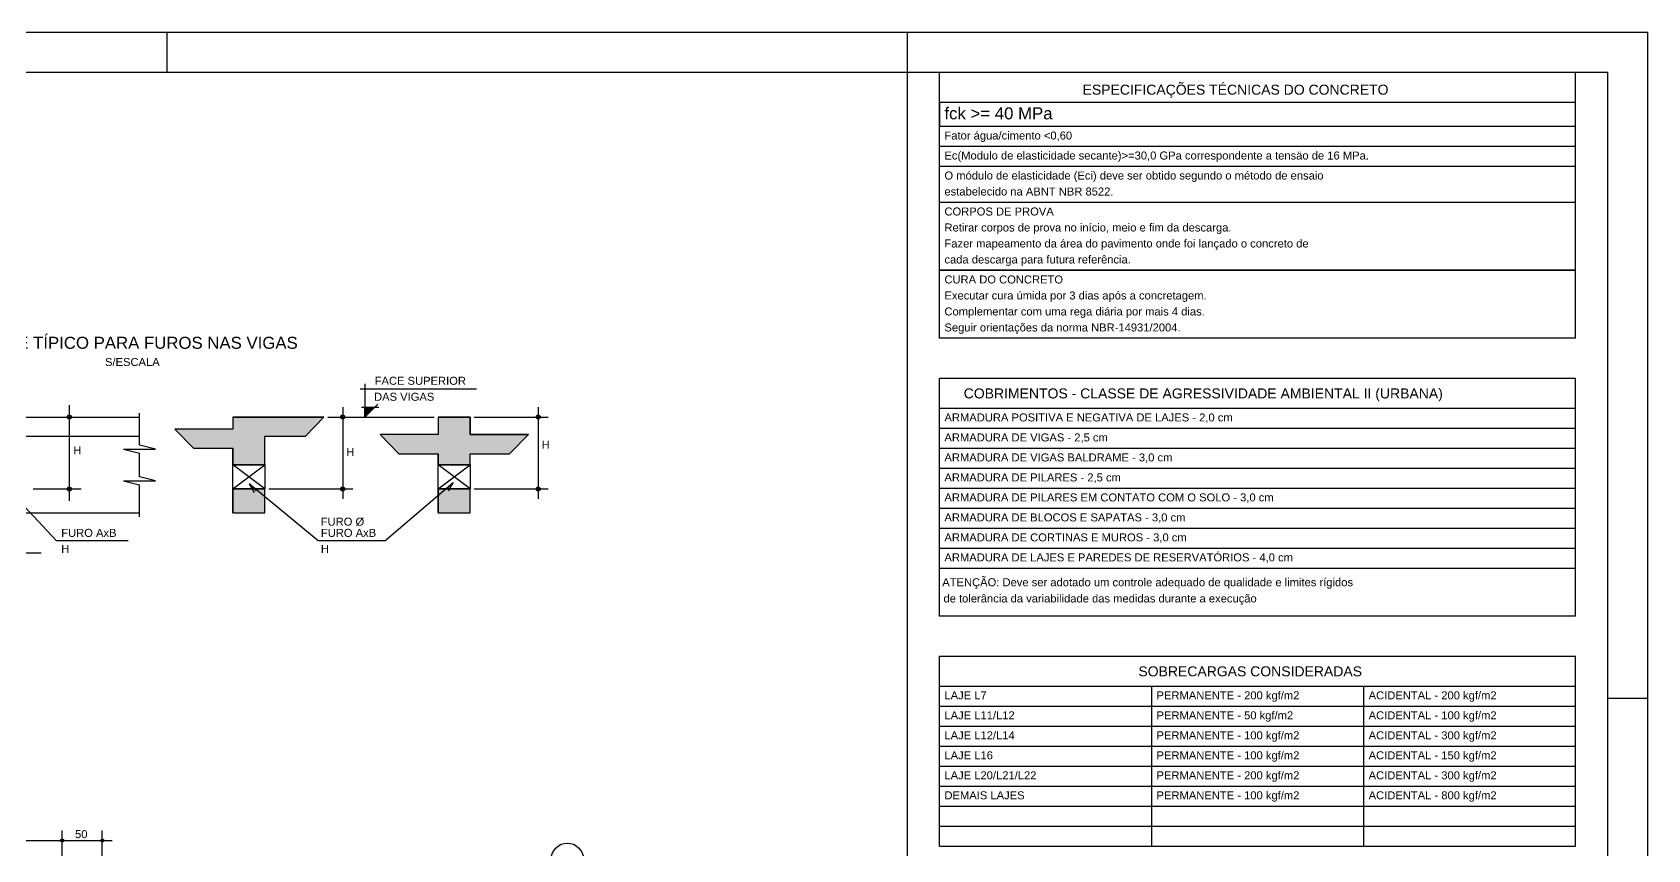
# Model space of a CAD drawing. Header units: millimetres. Extents: x 1659 to 9159, y 667 to 9133.
# Drawn here: x 7140 to 9159, y 8111 to 9133 of the extents above; entities that cross this region are included whole.
import ezdxf

# ---------------------------------------------------------------- set-up
doc = ezdxf.new("R2010")
doc.units = ezdxf.units.MM
for name, color, linetype in [('1', 1, 'Continuous'), ('10', 10, 'Continuous'), ('4', 4, 'Continuous'), ('6', 6, 'Continuous'), ('8', 8, 'Continuous')]:
    doc.layers.add(name, color=color, linetype=linetype)
doc.styles.get("Standard").update_dxf_attribs({"font": 'arial.ttf'})

msp = doc.modelspace()

# ---------------------------------------------------------------- linework, layer by layer
at = {"layer": '1', "linetype": 'Continuous'}
for p, q in [((1658.57, 9133.49), (9158.57, 9133.49)), ((7308.57, 9083.49), (7308.57, 9133.49)), ((8233.57, 9083.49), (8233.57, 9133.49)), ((8233.57, 9083.49), (8233.57, 9133.49)), ((8233.57, 9083.49), (8233.57, 9133.49)), ((8233.57, 9083.49), (8233.57, 9133.49)), ((8233.57, 9083.49), (8233.57, 9133.49)), ((8233.57, 9083.49), (8233.57, 9133.49)), ((8233.57, 9083.49), (8233.57, 9133.49)), ((8233.57, 9083.49), (8233.57, 9133.49)), ((8233.57, 9083.49), (8233.57, 9133.49)), ((8233.57, 9083.49), (8233.57, 9133.49)), ((9158.57, 4928.49), (9158.57, 9133.49)), ((8233.57, 4978.49), (8233.57, 9083.49)), ((8273.57, 8750.99), (8273.57, 9083.49)), ((9068.57, 8750.99), (9068.57, 9083.49)), ((8273.57, 9045.99), (9068.57, 9045.99)), ((8273.57, 9045.99), (8273.57, 9015.99)), ((8273.57, 9015.99), (9068.57, 9015.99)), ((8273.57, 8990.99), (9068.57, 8990.99)), ((8273.57, 8965.99), (9068.57, 8965.99)), ((8273.57, 8920.99), (9068.57, 8920.99)), ((9068.57, 8835.99), (8273.57, 8835.99)), ((8273.57, 8835.99), (9068.57, 8835.99)), ((9068.57, 8750.99), (8273.57, 8750.99)), ((8273.57, 8403.49), (8273.57, 8700.99)), ((8273.57, 8700.99), (9068.57, 8700.99)), ((9068.57, 8403.49), (9068.57, 8700.99)), ((7549.7, 8687.75), (7695.25, 8687.75)), ((7555.77, 8693.87), (7555.77, 8652.43)), ((7186.5, 8667.43), (7186.5, 8547.43)), ((7528.04, 8664.93), (7528.04, 8549.93)), ((7551.52, 8664.65), (7573.33, 8664.65)), ((7555.77, 8652.43), (7571.92, 8668.58)), ((7772.35, 8664.93), (7772.35, 8549.93)), ((8273.57, 8663.49), (9068.57, 8663.49)), ((8273.57, 8663.49), (8273.57, 8663.49)), ((7274.06, 8617.43), (7274.06, 8657.43)), ((7509.31, 8652.43), (7642.41, 8652.43)), ((7692.41, 8652.43), (7784.85, 8652.43)), ((8273.57, 8638.49), (9068.57, 8638.49)), ((6838.67, 8628.43), (7274.06, 8628.43)), ((7254.06, 8612.43), (7294.06, 8612.43)), ((7254.06, 8612.43), (7274.06, 8607.43)), ((7294.06, 8612.43), (7274.06, 8617.43)), ((7274.06, 8577.43), (7274.06, 8607.43)), ((8273.57, 8613.49), (9068.57, 8613.49)), ((7390.85, 8562.43), (7430.85, 8592.43)), ((7430.85, 8562.43), (7390.85, 8592.43)), ((7390.85, 8562.43), (7390.85, 8592.43)), ((7430.85, 8592.43), (7430.85, 8562.43)), ((7647.41, 8562.43), (7687.41, 8592.43)), ((7687.41, 8562.43), (7647.41, 8592.43)), ((7647.41, 8562.43), (7647.41, 8592.43)), ((7687.41, 8592.43), (7687.41, 8562.43)), ((8273.57, 8588.49), (9068.57, 8588.49)), ((7141.5, 8562.43), (7201.5, 8562.43)), ((7254.06, 8572.43), (7294.06, 8572.43)), ((7254.06, 8572.43), (7274.06, 8567.43)), ((7294.06, 8572.43), (7274.06, 8577.43)), ((7274.06, 8527.43), (7274.06, 8567.43)), ((7435.85, 8562.43), (7540.54, 8562.43)), ((7692.41, 8562.43), (7784.85, 8562.43)), ((8273.57, 8563.49), (9068.57, 8563.49)), ((8273.57, 8538.49), (9068.57, 8538.49)), ((8273.57, 8513.49), (9068.57, 8513.49)), ((7061.5, 8482.43), (7151.5, 8482.43)), ((8273.57, 8488.49), (9068.57, 8488.49)), ((8273.57, 8463.49), (9068.57, 8463.49)), ((9068.57, 8403.49), (8273.57, 8403.49)), ((8273.57, 8353.49), (9068.57, 8353.49)), ((8273.57, 8115.99), (8273.57, 8353.49)), ((8273.57, 8353.49), (9068.57, 8353.49)), ((9068.57, 8115.99), (9068.57, 8353.49)), ((8273.57, 8315.99), (9068.57, 8315.99)), ((8273.57, 8315.99), (8273.57, 8315.99)), ((8538.57, 8315.99), (8538.57, 8115.99)), ((8803.57, 8315.99), (8803.57, 8115.99)), ((9108.57, 8300.99), (9158.57, 8300.99)), ((8273.57, 8290.99), (9068.57, 8290.99)), ((8273.57, 8290.99), (8273.57, 8290.99)), ((8273.57, 8265.99), (9068.57, 8265.99)), ((8273.57, 8240.99), (9068.57, 8240.99)), ((8273.57, 8215.99), (9068.57, 8215.99)), ((8273.57, 8190.99), (9068.57, 8190.99)), ((8273.57, 8165.99), (9068.57, 8165.99)), ((7177.67, 8074.72), (7177.67, 8135.37)), ((7177.67, 8074.72), (7177.67, 8135.37)), ((7227.67, 8074.72), (7227.67, 8135.37)), ((8273.57, 8140.99), (9068.57, 8140.99)), ((6841.68, 8122.87), (7190.17, 8122.87)), ((7165.17, 8122.87), (7240.17, 8122.87)), ((8273.57, 8115.99), (9068.57, 8115.99))]:
    msp.add_line(p, q, dxfattribs=at)
for points in [[(7567.99, 8664.65), (7555.77, 8652.43), (7555.77, 8664.65), (7567.99, 8664.65)], [(7259.83, 8497.57), (7170.64, 8497.57), (7107.06, 8565.45), (7116.73, 8557.52), (7107.06, 8565.45), (7114.34, 8555.29)], [(7580.69, 8497.53), (7497.58, 8497.53), (7411.16, 8568.67), (7420.13, 8559.97), (7411.16, 8568.67), (7417.58, 8557.94)], [(7580.69, 8497.53), (7666.26, 8570.48), (7657.28, 8561.78), (7666.26, 8570.48), (7659.84, 8559.76)]]:
    msp.add_lwpolyline(points, dxfattribs=at)
for centre, radius in [((7186.5, 8652.43), 2.5), ((7186.5, 8652.43), 1.24), ((7528.04, 8652.43), 2.5), ((7528.04, 8652.43), 1.24), ((7772.35, 8652.43), 2.5), ((7772.35, 8652.43), 1.24), ((7186.5, 8562.43), 2.5), ((7186.5, 8562.43), 1.24), ((7528.04, 8562.43), 2.5), ((7528.04, 8562.43), 1.24), ((7772.35, 8562.43), 2.5), ((7772.35, 8562.43), 1.24), ((7177.67, 8122.87), 2), ((7177.67, 8122.87), 2), ((7177.67, 8122.87), 1), ((7177.67, 8122.87), 1), ((7227.67, 8122.87), 2), ((7227.67, 8122.87), 1), ((7808.74, 8099.76), 20)]:
    msp.add_circle(centre, radius, dxfattribs=at)
for points in [[(7567.99, 8664.65), (7555.77, 8652.43), (7555.77, 8664.65)], [(7567.99, 8664.65), (7555.77, 8664.65), (7567.99, 8664.65)]]:
    msp.add_solid(points, dxfattribs=at)
at = {"layer": '10', "linetype": 'Continuous'}
for points in [[(7341.51, 8613.43), (7390.85, 8613.43), (7390.85, 8592.43), (7430.85, 8592.43), (7430.85, 8628.43), (7481.79, 8628.43), (7504.31, 8652.43), (7390.85, 8652.43), (7390.85, 8637.43), (7318.13, 8637.43), (7341.51, 8613.43)], [(7598.07, 8606.37), (7647.41, 8606.37), (7647.41, 8592.43), (7687.41, 8592.43), (7687.41, 8606.37), (7736.41, 8606.37), (7760.41, 8630.37), (7687.41, 8630.37), (7687.41, 8652.43), (7647.41, 8652.43), (7647.41, 8630.37), (7574.69, 8630.37), (7598.07, 8606.37)], [(7390.85, 8562.43), (7390.85, 8532.43), (7430.85, 8532.43), (7430.85, 8562.43), (7390.85, 8562.43)], [(7647.41, 8562.43), (7647.41, 8532.43), (7687.41, 8532.43), (7687.41, 8562.43), (7647.41, 8562.43)]]:
    msp.add_lwpolyline(points, dxfattribs=at)
at = {"layer": '6', "linetype": 'Continuous'}
for p, q in [((6838.67, 8652.43), (7274.06, 8652.43)), ((7390.85, 8652.43), (7504.31, 8652.43)), ((7390.85, 8652.43), (7390.85, 8637.43)), ((7647.41, 8652.43), (7687.41, 8652.43)), ((7647.41, 8652.43), (7647.41, 8630.37)), ((7687.41, 8652.43), (7687.41, 8630.37)), ((7390.85, 8637.43), (7318.13, 8637.43)), ((7430.85, 8628.43), (7481.79, 8628.43)), ((7430.85, 8592.43), (7430.85, 8628.43)), ((7647.41, 8630.37), (7574.69, 8630.37)), ((7687.41, 8630.37), (7760.41, 8630.37)), ((7341.51, 8613.43), (7390.85, 8613.43)), ((7390.85, 8592.43), (7390.85, 8613.43)), ((7598.07, 8606.37), (7647.41, 8606.37)), ((7647.41, 8592.43), (7647.41, 8606.37)), ((7687.41, 8592.43), (7687.41, 8606.37)), ((7687.41, 8606.37), (7736.41, 8606.37)), ((7430.85, 8592.43), (7390.85, 8592.43)), ((7687.41, 8592.43), (7647.41, 8592.43)), ((7390.85, 8562.43), (7430.85, 8562.43)), ((7390.85, 8532.43), (7390.85, 8562.43)), ((7430.85, 8532.43), (7430.85, 8562.43)), ((7647.41, 8562.43), (7687.41, 8562.43)), ((7647.41, 8532.43), (7647.41, 8562.43)), ((7687.41, 8532.43), (7687.41, 8562.43)), ((6838.67, 8532.43), (7274.06, 8532.43)), ((7390.85, 8532.43), (7430.85, 8532.43)), ((7647.41, 8532.43), (7687.41, 8532.43))]:
    msp.add_line(p, q, dxfattribs=at)
for points in [[(7504.31, 8652.43), (7390.85, 8652.43), (7430.85, 8628.43)], [(7430.85, 8628.43), (7390.85, 8652.43), (7430.85, 8592.43)], [(7390.85, 8652.43), (7390.85, 8637.43), (7430.85, 8592.43)], [(7481.79, 8628.43), (7504.31, 8652.43), (7430.85, 8628.43)], [(7647.41, 8630.37), (7687.41, 8592.43), (7647.41, 8652.43)], [(7647.41, 8652.43), (7687.41, 8592.43), (7687.41, 8652.43)], [(7687.41, 8592.43), (7687.41, 8606.37), (7687.41, 8652.43)], [(7687.41, 8652.43), (7687.41, 8606.37), (7687.41, 8630.37)], [(7341.51, 8613.43), (7390.85, 8637.43), (7318.13, 8637.43)], [(7390.85, 8637.43), (7341.51, 8613.43), (7390.85, 8613.43)], [(7430.85, 8592.43), (7390.85, 8637.43), (7390.85, 8613.43)], [(7647.41, 8630.37), (7574.69, 8630.37), (7598.07, 8606.37)], [(7647.41, 8630.37), (7598.07, 8606.37), (7647.41, 8606.37)], [(7647.41, 8630.37), (7647.41, 8606.37), (7687.41, 8592.43)], [(7687.41, 8606.37), (7736.41, 8606.37), (7687.41, 8630.37)], [(7687.41, 8630.37), (7736.41, 8606.37), (7760.41, 8630.37)], [(7430.85, 8592.43), (7390.85, 8613.43), (7390.85, 8592.43)], [(7647.41, 8606.37), (7647.41, 8592.43), (7687.41, 8592.43)], [(7390.85, 8562.43), (7390.85, 8532.43), (7430.85, 8532.43)], [(7390.85, 8562.43), (7430.85, 8532.43), (7430.85, 8562.43)], [(7390.85, 8562.43), (7430.85, 8562.43), (7390.85, 8562.43)], [(7647.41, 8562.43), (7647.41, 8532.43), (7687.41, 8532.43)], [(7647.41, 8562.43), (7687.41, 8532.43), (7687.41, 8562.43)], [(7647.41, 8562.43), (7687.41, 8562.43), (7647.41, 8562.43)]]:
    msp.add_solid(points, dxfattribs=at)
at = {"layer": '8', "linetype": 'Continuous'}
for p in [(1783.57, 9083.49), (9108.57, 4978.49)]:
    msp.add_line(p, (9108.57, 9083.49), dxfattribs=at)

# ---------------------------------------------------------------- texts
at = {"layer": '1', "linetype": 'Continuous'}
for s, height, p in [('ESPECIFICAÇÕES TÉCNICAS DO CONCRETO', 12.5, (8452.52, 9055.47)), ('fck >= 40 MPa', 15, (8279.89, 9024.62)), ('Fator água/cimento <0,60', 10, (8279.89, 8999.4)), ('Ec(Modulo de elasticidade secante)>=30,0 GPa correspondente a tensäo de 16 MPa.', 10, (8279.89, 8974.4)), ('O módulo de elasticidade (Eci) deve ser obtido segundo o método de ensaio', 10, (8279.89, 8949.4)), ('estabelecido na ABNT NBR 8522.', 10, (8279.89, 8929.4)), ('CORPOS DE PROVA', 10, (8279.89, 8904.4)), ('Retirar corpos de prova no início, meio e fim da descarga.', 10, (8279.89, 8884.4)), ('Fazer mapeamento da área do pavimento onde foi lançado o concreto de', 10, (8279.89, 8864.4)), ('cada descarga para futura referência.', 10, (8279.89, 8844.4)), ('CURA DO CONCRETO', 10, (8279.89, 8819.4)), ('Executar cura úmida por 3 dias após a concretagem.', 10, (8279.89, 8799.4)), ('Complementar com uma rega diária por mais 4 dias.', 10, (8279.89, 8779.4)), ('Seguir orientações da norma NBR-14931/2004.', 10, (8279.89, 8759.4)), ('S/ESCALA', 10, (7231.07, 8716.23)), ('FACE SUPERIOR', 10, (7567.99, 8692.75)), ('DAS VIGAS', 10, (7567.25, 8672.75)), ('COBRIMENTOS - CLASSE DE AGRESSIVIDADE AMBIENTAL II (URBANA)', 12.5, (8304, 8675.67)), ('ARMADURA POSITIVA E NEGATIVA DE LAJES - 2,0 cm', 10, (8279.89, 8646.9)), ('H', 10, (7776.6, 8613.02)), ('ARMADURA DE VIGAS - 2,5 cm', 10, (8279.89, 8621.9)), ('H', 10, (7191.5, 8605.89)), ('H', 10, (7532.52, 8603.8)), ('ARMADURA DE VIGAS BALDRAME - 3,0 cm', 10, (8279.89, 8596.9)), ('ARMADURA DE PILARES - 2,5 cm', 10, (8279.89, 8571.9)), ('ARMADURA DE PILARES EM CONTATO COM O SOLO - 3,0 cm', 10, (8279.89, 8546.9)), ('FURO %%c', 10, (7500.62, 8516.57)), ('ARMADURA DE BLOCOS E SAPATAS - 3,0 cm', 10, (8279.89, 8521.9)), ('FURO AxB', 10, (7176.39, 8502.57)), ('FURO AxB', 10, (7500.81, 8502.57)), ('ARMADURA DE CORTINAS E MUROS - 3,0 cm', 10, (8279.89, 8496.9)), ('H', 10, (7176.39, 8482.57)), ('H', 10, (7500.81, 8482.57)), ('ARMADURA DE LAJES E PAREDES DE RESERVATÓRIOS - 4,0 cm', 10, (8279.89, 8471.9)), ('ATENÇÃO: Deve ser adotado um controle adequado de qualidade e limites rígidos', 10, (8277.16, 8440.82)), ('de tolerância da variabilidade das medidas durante a execução', 10, (8278.71, 8420.55)), ('SOBRECARGAS CONSIDERADAS', 12.5, (8522.23, 8328.17)), ('LAJE L7', 10, (8279.89, 8299.4)), ('PERMANENTE - 200 kgf/m2', 10, (8544.89, 8299.4)), ('ACIDENTAL - 200 kgf/m2', 10, (8809.89, 8299.4)), ('LAJE L11/L12', 10, (8279.89, 8274.4)), ('PERMANENTE - 50 kgf/m2', 10, (8544.89, 8274.4)), ('ACIDENTAL - 100 kgf/m2', 10, (8809.89, 8274.4)), ('LAJE L12/L14', 10, (8279.89, 8249.4)), ('PERMANENTE - 100 kgf/m2', 10, (8544.89, 8249.4)), ('ACIDENTAL - 300 kgf/m2', 10, (8809.89, 8249.4)), ('PERMANENTE - 100 kgf/m2', 10, (8544.89, 8224.4)), ('ACIDENTAL - 150 kgf/m2', 10, (8809.89, 8224.4)), ('LAJE L16', 10, (8279.89, 8224.4)), ('LAJE L20/L21/L22', 10, (8279.89, 8199.4)), ('PERMANENTE - 200 kgf/m2', 10, (8544.89, 8199.4)), ('ACIDENTAL - 300 kgf/m2', 10, (8809.89, 8199.4)), ('DEMAIS LAJES', 10, (8279.89, 8174.4)), ('PERMANENTE - 100 kgf/m2', 10, (8544.89, 8174.4)), ('ACIDENTAL - 800 kgf/m2', 10, (8809.89, 8174.4)), ('50', 10, (7193.67, 8125.87))]:
    msp.add_text(s, height=height, dxfattribs=at).set_placement(p)
at = {"layer": '4', "linetype": 'Continuous'}
msp.add_text('DETALHE TÍPICO PARA FUROS NAS VIGAS', height=15, dxfattribs=at).set_placement((7038.79, 8737.75))

doc.saveas('drawing.dxf')
